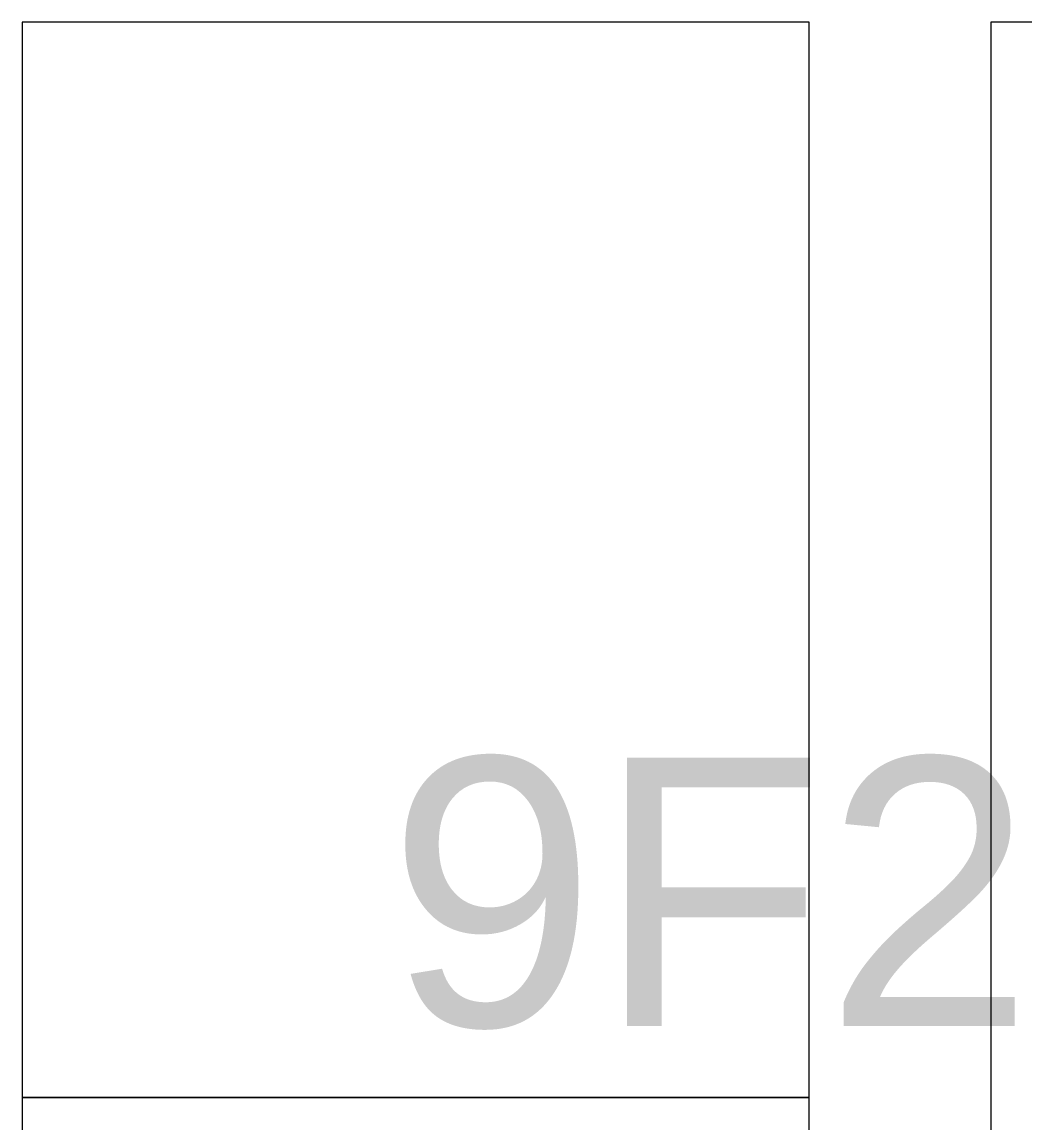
# Model space of a CAD drawing. Header units: millimetres. Extents: x 71769 to 78969, y 7991 to 11789.
# Drawn here: x 74335.9 to 74391.9, y 11258.5 to 11320.1 of the extents above; entities that cross this region are included whole.
import ezdxf

# ---------------------------------------------------------------- set-up
doc = ezdxf.new("R2010")
doc.units = ezdxf.units.MM
doc.header["$LTSCALE"] = 5
doc.header["$MEASUREMENT"] = 0
doc.linetypes.add('AUSGEZOGEN', pattern=[0])
doc.layers.add('204_180704_Marc Cain Einrichtung#Maßlinie 1_100', color=7, linetype='AUSGEZOGEN', lineweight=18)
doc.layers.add('E_BEL', color=1, linetype='CONTINUOUS')
doc.styles.add('ARIAL', font='arial.ttf')

msp = doc.modelspace()

# ---------------------------------------------------------------- linework, layer by layer
at = {"layer": '204_180704_Marc Cain Einrichtung#Maßlinie 1_100', "color": 251, "linetype": 'AUSGEZOGEN', "lineweight": 13, "true_color": 0x494949}
for p, q in [((74335.852, 11320.063), (74335.852, 11259.952)), ((74379.877, 11320.063), (74335.852, 11320.063)), ((74379.877, 11259.952), (74379.877, 11320.063)), ((74390.037, 11320.063), (74390.037, 11140.153)), ((74489.94, 11320.063), (74390.037, 11320.063)), ((74335.852, 11259.952), (74379.877, 11259.952)), ((74335.852, 11259.952), (74335.852, 11200.264)), ((74379.877, 11259.952), (74335.852, 11259.952)), ((74379.877, 11200.264), (74379.877, 11259.952))]:
    msp.add_line(p, q, dxfattribs=at)

# ---------------------------------------------------------------- texts
at = {"layer": 'E_BEL', "style": 'ARIAL'}
msp.add_text('9F2', height=15, dxfattribs=at).set_placement((74356.303, 11263.938))

doc.saveas('drawing.dxf')
